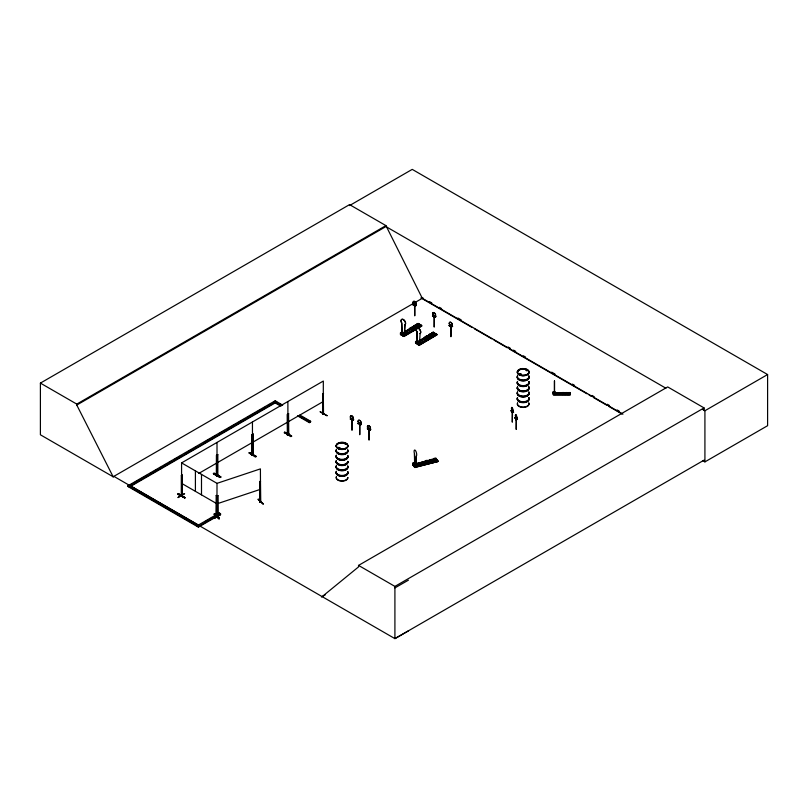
<?xml version="1.0" encoding="UTF-8"?>
<svg xmlns="http://www.w3.org/2000/svg" width="808" height="808" viewBox="0 0 808 808"><rect width="100%" height="100%" fill="white"/><g stroke="black" fill="none" stroke-linecap="round" stroke-linejoin="round"><path stroke-width="1.21" d="M403.121 332.876C402.364 332.341 400.768 333.482 404.505 334.391L404.97 324.786A3.131 1.828 59.5 0 0 404.97 321.17A3.131 1.828 59.5 0 0 401.798 319.382A3.131 1.828 59.5 0 0 401.798 322.998L401.98 333.33L402.626 332.623M415.878 465.61L416.322 456.045A3.131 1.06 75.3 0 0 416.322 452.43A3.131 1.06 75.3 0 0 414.484 450.096A3.131 1.06 75.3 0 0 414.484 453.722L414.756 463.923L415.878 465.61L414.575 463.964L414.484 453.722M416.049 465.56L416.322 456.045M512.524 411.494L512.302 422.16L512.221 411.413M516.453 418.756L516.221 429.432L516.14 418.675M404.364 334.472L404.828 324.866A3.131 1.828 59.5 0 0 404.828 321.251A3.131 1.828 59.5 0 0 401.667 319.463A3.131 1.828 59.5 0 0 401.667 323.079L402.131 333.199C402.748 330.674 402.677 339.178 402.768 332.856L401.586 332.371L402.768 332.856M419.504 343.208L420.099 333.522A3.131 1.828 59.5 0 0 420.099 329.906A3.131 1.828 59.5 0 0 416.938 328.119A3.131 1.828 59.5 0 0 416.938 331.734L417.403 341.865L418.473 341.481M553.995 392.365L554.237 392.365M413.514 463.651C413.565 464.661 414.07 462.903 414.211 463.923M414.999 463.105L415.14 463.752L414.009 464.055M414.928 463.166L415.009 463.782M413.918 463.853C412.939 461.853 414.777 468.317 414.231 463.651L413.433 462.944L413.433 465.186M402.263 333.441L402.02 332.745M403.323 332.684L402.707 332.876M417.393 341.43C417.393 340.784 417.867 346.511 416.716 341.107C419.241 342.693 415.857 341.542 417.706 341.602M417.473 341.653C417.18 342.198 416.494 340.703 419.635 343.127M417.706 341.208C419.403 341.218 416.716 341.713 418.342 341.057M418.261 341.572L417.989 341.38M352.177 419.584L351.995 430.26L351.914 419.483M359.57 424.129L359.742 434.734L359.924 424.089M368.892 429.513L369.064 440.108L368.983 429.341M414.524 305.182L414.736 315.837L414.918 306.343M434.361 316.352L434.209 327.078L434.128 316.312M451.086 326.028L450.914 336.724L450.834 325.957M181.346 495.254C183.285 494.476 181.598 497.223 181.679 495.051M182.174 474.973L181.346 475.457L181.285 495.95L181.507 495.072L182.467 494.991M181.84 496.243L181.8 475.457L182.406 475.104M216.544 515.15C215.403 516.241 218.978 514.393 217.948 516.201L217.746 495.536L216.776 495.91L216.797 516.423L216.776 515.625M217.988 515.413L216.514 515.171M338.017 447.915L339.249 447.511M338.39 448.006L338.613 447.511M339.209 448.198L339.804 447.773M339.572 447.662L339.077 448.238M339.774 447.824L338.693 448.42L338.199 447.582M345.632 443.693L345.208 443.794M345.763 443.794L345.481 443.693M345.774 444.046L345.309 443.744M345.036 444.107L345.885 443.905M520.978 374.185L520.463 373.7L520.211 374.508M526.877 370.65L526.624 369.943L526.361 370.65M526.331 370.316L526.947 370.498M562.671 393.658L562.782 393.031M414.575 463.822L414.514 463.267L414.686 463.792M414.767 463.772L414.666 463.226L414.868 463.741M217.897 516.181L216.514 515.918M260.661 501.94L259.59 502.051L260.489 501M259.59 502.051L260.57 501.94L260.408 481.316L259.681 481.558L259.762 502.212L260.661 501.192L259.61 501.253M184.598 497.991L177.922 494.153L184.87 497.789M220.402 476.912L220.029 477.548C208.878 471.983 213.615 471.902 220.907 477.023M220.352 477.255L213.373 473.67M249.086 453.025L255.469 457.086L256.015 456.358L249.117 452.672L255.823 456.459M291.234 436.027L290.9 436.633L284.537 432.522M402.778 332.3L402.889 332.866M402.899 332.32L402.839 332.987L402.162 332.825M214.585 513.605L214.181 514.14L218.928 518.847L219.382 518.261L214.615 513.585L219.362 518.271M218.928 518.827L214.221 514.1M219.311 518.645L214.524 513.989M178.083 497.314L184.345 493.627M184.628 493.779L178.043 497.607M182.244 496.163L182.406 483.729M288.113 433.866C289.254 434.583 286.012 435.33 287.911 434.34M217.009 454.864L217.837 454.651L217.837 475.134L216.342 475.71L216.413 455.207L217.009 454.864L217.241 475.538C217.382 472.64 216.514 477.74 216.443 474.862L217.504 474.245M252.147 454.631L252.066 455.389L251.854 434.755L253.045 434.058L253.338 454.611L253.338 453.864L252.015 454.641M288.193 434.522L288.789 434.179L288.476 413.595L287.284 414.292L287.446 434.926L288.719 434.209L287.779 434.421M288.678 433.502L287.618 434.118M323.614 413.363L322.655 413.585L323.513 413.393M338.926 447.986L339.471 447.743M339.714 448.177L339.077 447.349M345.763 444.087L345.996 444.127M519.19 374.043L520.685 373.831M520.887 374.225L519.473 374.437M520.857 374.447L520.615 373.74M526.129 370.316L526.856 370.357M526.341 370.064L526.624 370.044M562.6 393.355L563.883 393.112L562.923 393.668M178.265 493.567L184.961 497.789L177.912 494.183L178.275 493.557L184.921 497.718M401.829 332.815L401.859 333.229M182.366 494.88L182.366 495.627M216.968 474.569L217.17 474.75M216.332 475.659L217.009 474.498M216.574 475.094L217.605 474.225M252.682 454.278L252.308 454.864M251.884 455.146L253.106 454.47M252.48 454.803L252.45 421.968M253.237 454.712L252.015 455.389L252.086 434.886L253.278 434.189M288.547 433.27L287.204 433.997L287.214 434.795M287.284 434.724L287.911 433.603M323.513 414.14L323.321 393.486L322.725 393.839L322.937 414.474L322.998 413.686M322.16 596.617L358.54 566.893L358.54 565.408L667.691 386.921L704.061 407.919L704.061 410.403M338.441 447.763L339.421 447.763M527.028 370.448L526.624 370.579M563.883 393.516L563.277 393.718M412.636 464.792L412.757 463.267L415.11 462.641M413.141 465.256L435.078 459.479M414.474 467.085L431.543 462.58C426.543 459.5 433.502 457.742 433.926 462.004L437.633 460.984L437.481 460.489L414.181 466.721L414.847 467.559L438.017 461.459L435.896 458.237C429.25 457.601 439.774 465.347 433.543 458.853M435.896 458.237L437.845 460.974L414.555 467.175L437.986 461.459L414.595 467.246L414.555 465.539L417.059 465.115L414.555 465.539M405.586 333.714L403.778 334.775L403.515 336.259L421.574 325.604L418.201 323.715L404.414 331.967L418.201 323.452L421.564 325.351L421.837 326.058L403.96 336.532L400.414 334.209L400.414 332.876L402.222 331.815L400.677 333.027L400.677 334.088L403.515 335.694L403.515 334.633L405.323 333.563L405.586 335.047M419.12 324.533L418.887 324.261M403.374 336.199L402.859 335.896L403.808 336.279M436.926 334.795L419.13 345.299L436.976 334.795L433.341 332.189L419.756 340.653M416.221 343.501L433.209 333.896M433.734 332.987L434.209 333.28M418.079 344.693L434.977 334.724M417.362 340.552L415.554 341.612L415.554 342.946L419.17 345.289L418.908 343.511L420.716 342.451L418.645 343.37L418.645 344.43L415.817 342.834L415.817 341.764L417.615 340.693M419.463 340.643L433.341 332.462L436.694 334.35L418.665 345.026M416.393 305.272L415.292 305.919L413.06 304.656L414.151 304.01L416.393 305.272L415.292 306.131L413.06 304.869L414.151 304.222M409.969 328.3C419.867 332.654 405.182 328.836 411.777 327.24L415.13 329.401L412.615 327.977M413.383 326.291C423.281 330.644 408.596 326.826 415.191 325.23L418.554 327.392L415.191 325.23M416.393 324.523C426.291 328.866 411.605 325.048 418.201 323.452M404.778 332.169L417.423 324.786M432.522 315.898L433.623 315.251M418.857 324.089L403.939 332.896L417.847 324.877M434.371 315.665L435.865 316.726L434.765 317.372L432.522 316.11L433.623 315.463M404.384 333.159L414.938 327.008M405.212 334.502L419.877 325.856M434.765 317.372L435.583 316.564L433.351 315.302M405.182 334.633L419.908 326.028M435.865 316.514L434.765 317.16L432.522 316.11M403.303 336.158L421.564 325.351M403.596 336.33L421.604 325.776M417.019 341.925L416.938 331.734M420.099 333.522L419.968 333.603A3.131 1.828 59.5 0 0 419.968 329.987A3.131 1.828 59.5 0 0 416.797 328.2A3.131 1.828 59.5 0 0 416.797 331.815M425.109 337.047C435.007 341.39 420.311 337.572 426.907 335.976L430.27 338.138L426.907 335.976M428.523 335.037C438.421 339.38 423.725 335.562 430.321 333.967L433.684 336.128L430.321 333.967M431.533 333.26C441.431 337.603 426.735 333.785 433.341 332.189M415.817 342.834L417.999 341.673M415.787 343.42L417.817 342.148M419.908 340.905L433.593 332.916L419.978 340.946M419.15 341.693L433.987 332.825M433.128 333.866L416.443 343.784M449.228 325.543L450.329 324.897L449.228 325.755L451.47 327.018L452.561 326.371L451.076 325.311M435.037 334.764L420.382 343.41L420.453 342.299M419.483 344.279L436.694 334.088M418.443 344.895L436.704 334.34M451.47 326.806L452.561 326.159M353.641 419.685L352.551 420.332L350.308 419.069L351.409 418.423L353.641 419.685L352.551 420.544L350.399 418.908M358.065 423.544L359.156 422.897L361.398 424.382L360.297 425.028L358.156 423.493M358.065 423.756L359.156 422.897M360.297 424.806L361.398 424.16M367.387 428.927L368.478 428.28L370.721 429.543L369.62 430.401L367.387 428.816L369.711 430.139L370.721 429.543M182.012 496.294L182.174 475.67L181.578 475.326M216.746 475.781L216.645 455.338L217.837 454.651M287.517 434.886L287.517 414.423L288.709 413.726M323.059 414.403L322.958 393.971L323.554 393.617M214.211 473.185L220.907 477.043L213.625 473.518L220.402 477.336M249.288 452.985L256.338 456.581L249.642 452.733M284.214 432.815L284.588 432.179L291.466 436.229M284.719 432.522L291.779 436.118L284.739 432.088M251.854 455.207L253.338 454.611M287.284 434.755L288.547 434.017M216.211 516.09L216.403 495.435L217.17 495.94L217.14 516.443L217.281 515.655M216.453 515.15L213.979 516.666M220.281 513.999L213.666 517.847L214.039 518.484C223.806 513.575 221.422 512.12 213.756 518.271M213.696 517.878L220.311 514.05M213.666 518.271L220.321 514.383M220.604 514.555L214.039 518.473M113.201 476.811L40.4 434.785L40.4 383.103L349.551 204.616L385.931 225.614L422.301 298.293L622.958 414.14M40.4 383.103L76.78 404.101L385.931 225.614M408.414 630.886L394.91 638.623L113.877 476.366L113.15 476.781L76.78 405.06L385.931 226.573L665.873 388.204M113.15 476.781L423.028 297.879M197.102 526.412L197.102 525.776L219.251 512.989L220.544 513.726L220.544 514.373L198.394 527.159L127.906 486.456L127.906 485.82L275.174 400.788L282.689 405.131M127.906 486.456L132.26 483.941M134.441 482.679L142.067 478.286M144.248 477.023L147.511 475.134M149.692 473.882L151.874 472.619M154.045 471.367L157.318 469.478M159.499 468.216L161.671 466.963M163.852 465.701L167.125 463.812M169.296 462.56L171.478 461.297M174.75 459.409L176.922 458.156M179.103 456.894L181.285 455.641M184.547 453.753L186.729 452.49M188.91 451.238L191.092 449.975M194.354 448.087L196.536 446.834M204.161 442.43L210.696 438.653M212.878 437.401L216.14 435.512M219.412 433.623L225.947 429.856M228.129 428.594L235.754 424.19M237.936 422.938L241.198 421.049M243.38 419.786L245.561 418.534M247.733 417.271L251.005 415.383M253.187 414.13L255.358 412.868M257.54 411.615L260.812 409.727M262.984 408.464L265.165 407.212M268.438 405.323L270.609 404.061M181.578 483.941L181.578 462.893L323.321 381.053L323.261 413.161M198.758 473.427L217.009 462.893M218.079 462.267L323.321 401.515M298.576 415.797L309.323 421.998L310.605 421.251L310.605 421.887L309.323 422.635L297.506 415.817M205.545 521.544L207.656 520.322M209.767 519.1L211.868 517.888M127.906 485.82L198.394 526.513L220.544 513.726M321.433 597.031L325.432 594.728M358.54 565.408L394.91 586.406L704.061 407.919M702.748 409.484L704.919 410.737L767.6 374.548L767.6 425.695L704.919 461.883L702.728 460.631M704.061 460.136L394.91 638.623L394.91 586.406M394.91 587.901L408.414 580.164M252.904 454.52L253.045 434.058M181.861 495.95L182.012 495.556M338.653 447.38L338.32 447.925M519.746 373.781L520.231 374.447M217.17 495.94L217.907 495.698M260.57 481.477L259.681 481.558M214.181 514.161L219.382 518.685M217.988 516.13L216.928 516.272L217.009 483.346L181.578 462.893M217.907 516.15L217.281 516.403M259.883 502.192L260.57 501.94L260.408 468.882L217.009 483.346M258.196 499.485L263.398 504.01L258.196 499.061M260.408 489.345L217.009 503.808L181.578 483.346M412.757 463.267L415.261 462.832M425.19 461.055C431.411 467.539 420.887 459.803 427.533 460.439L429.482 463.166L427.533 460.439M435.209 459.803L413.241 465.57L412.736 464.6L434.674 458.823M415.161 464.085L434.654 458.954M412.757 464.772L434.694 459.005M434.785 459.277L412.848 465.055L435.058 459.308M416.766 465.933L426.513 463.368M428.947 462.731L437.481 460.489M427.129 463.519L429.482 462.903M429.624 459.893L431.573 462.358L433.926 462.004M435.492 461.328L437.845 460.712M414.039 464.065L414.08 463.519M519.746 373.609L520.302 373.67M519.918 373.619L519.19 374.316M562.923 393.112L563.883 393.254M339.249 447.975L338.613 447.975M260.368 501.768L260.277 501.011M511.111 410.565L512.595 410.292L513.565 412.221L512.07 412.504L511.111 410.777L512.07 412.292L513.565 412.221M515.029 418.049L516.14 417.524M515.029 417.837L516.14 417.625M515.989 419.554L517.484 419.281L515.989 419.766L515.029 417.726M320.251 411.959L326.937 415.767M553.298 391.84L555.025 391.84L555.025 394.546M553.298 391.981L555.025 391.981M553.288 393.072L570.266 393.082M554.5 393.173L569.054 393.173M554.5 393.425L569.054 393.395M553.298 393.516L555.025 393.516M553.298 393.738L555.025 393.658M553.298 394.183L570.276 394.183M554.51 394.304L570.266 394.365M570.276 394.536L553.298 394.607L570.276 394.658M258.277 499.394L263.004 504.041M338.926 448.198L338.33 448.167M420.746 325.462L421.099 325.654M400.627 334.674L400.435 334.391M287.951 434.361L287.88 401.515M253.106 453.732L251.844 454.439M217.746 515.989L217.746 495.536M519.918 374.508L519.332 374.336M216.675 516.352L216.18 516.029L217.009 516.161M417.433 342.016L417.049 341.764M416.393 305.485L413.878 304.06L416.12 305.323M452.561 326.371L450.056 325.058M415.383 305.868L413.06 304.869M434.856 316.999L432.613 315.837M449.228 325.432L451.561 326.745M402.768 335.088L401.586 334.603L401.748 332.27M350.308 418.968L352.642 420.17M320.16 411.636L327.21 415.666M287.88 413.949L288.113 434.613M288.719 433.472L288.375 434.078L288.476 413.595M284.497 432.603L291.274 436.421M252.45 434.401L252.682 455.076L253.338 453.864M181.346 475.457L181.952 475.801M216.18 495.567L216.776 495.91M178.184 493.981L184.961 497.789M767.6 374.548L412.231 169.377L349.551 205.575L349.551 204.616M429.573 301.657L431.755 302.909M439.39 307.323L441.572 308.575M457.924 318.019L461.196 319.907M508.091 346.986L510.272 348.248M513.545 350.137L515.726 351.389M523.352 355.803L525.533 357.055M551.712 372.165L554.975 374.054M572.428 384.133L574.609 385.386M592.052 395.466L594.234 396.718M607.323 404.273L609.505 405.535M617.14 409.949L619.322 411.201M420.887 297.899L472.226 327.543M474.417 328.805L491.89 338.895M494.082 340.158L507.192 347.733M509.373 348.995L586.931 393.769M589.123 395.031L591.305 396.294M593.486 397.556L606.596 405.121M608.788 406.384L621.887 413.959M299.869 415.049L310.605 421.251M277.326 402.667L275.174 400.788M279.467 403.909L281.618 405.151M302.02 416.928L304.172 418.17M306.313 419.413L310.605 421.887M281.396 405.879L273.882 401.536L273.882 402.182M274.952 402.798L280.326 405.899M220.544 514.373L219.251 512.989M130.492 485.82L198.394 525.028L198.394 525.665L196.243 524.422M130.492 486.456L133.724 488.325M135.875 489.567L152.045 498.9M154.207 500.152L156.358 501.394M158.509 502.637L161.752 504.505M163.903 505.747L166.064 506.99M168.216 508.242L175.76 512.595M177.922 513.837L194.082 523.18M434.027 332.997L433.341 332.462M415.575 343.127L415.807 343.41M431.977 459.267L433.926 461.742M415.261 463.903L416.908 465.984M415.756 464.802L417.059 466.448L416.908 464.923M413.433 462.944L413.918 463.671M414.231 465.883L413.635 462.893M414.555 466.6L412.908 463.449M412.757 464.59L414.706 467.064M516.514 417.554L517.484 419.281M516.514 417.766L517.484 419.493M512.191 412.262L511.232 410.545M515.15 417.807L516.11 419.534M435.896 458.51L436.128 459.126M417.675 341.319L416.877 341.006L416.877 343.249M553.682 392.375L553.167 392.365M704.919 410.737L704.919 461.883M568.539 394.546L568.539 392.557L570.266 392.557L570.276 394.88L553.298 394.849L553.298 391.688L553.45 393.738M567.388 394.546L567.388 392.557L565.671 392.557L565.671 394.546M564.135 394.536L564.135 392.557L562.418 392.557L562.418 394.536M554.54 380.952L554.54 393.688M554.409 380.952L554.409 393.688M517.11 419.342L515.989 419.766M451.47 327.018L449.228 325.755M420.716 342.451L420.716 343.784M405.323 333.563L405.323 334.633M370.448 429.604L368.206 428.442M369.62 430.401L367.478 428.876M361.125 424.321L360.297 425.028M353.369 419.746L351.137 418.584M309.323 421.998L309.323 422.635M217.009 442.43L217.009 455.672M216.403 495.435L216.332 515.322M201.495 474.387L201.495 494.849M198.394 526.513L198.394 527.159M195.405 470.872L195.405 491.335M182.174 475.67L182.174 496.122M76.78 404.101L76.78 405.06M515.898 417.655A2.091 0.525 79.4 0 1 515.857 414.696A2.091 0.525 79.4 0 1 516.857 417.584A2.091 0.525 79.4 0 1 516.059 418.1M347.864 461.368A5.828 3.363 0 0 1 341.279 464.701A5.828 3.363 0 0 1 336.411 460.499M347.884 451.319A5.848 3.373 0 0 1 341.269 454.662A5.848 3.373 0 0 1 336.391 450.44M347.884 450.369A5.848 3.373 0 0 1 341.269 453.722A5.848 3.373 0 0 1 336.391 449.5M347.884 456.964A5.848 3.373 0 0 1 341.269 460.308A5.848 3.373 0 0 1 336.391 456.086M347.773 455.742A5.939 3.434 0 0 1 342.036 460.065A5.939 3.434 0 0 1 336.3 455.742M347.773 455.459A5.939 3.434 0 0 1 342.036 459.772A5.939 3.434 0 0 1 336.3 455.459M347.884 456.015A5.848 3.373 0 0 1 341.269 459.358A5.848 3.373 0 0 1 336.391 455.136M347.773 450.096A5.939 3.434 0 0 1 342.036 454.419A5.939 3.434 0 0 1 336.3 450.096M347.773 449.814A5.939 3.434 0 0 1 342.036 454.126A5.939 3.434 0 0 1 336.3 449.814M347.874 461.691A5.838 3.373 0 0 1 341.279 465.034A5.838 3.373 0 0 1 336.401 460.823M347.905 461.489A5.868 3.394 0 0 1 341.269 464.853A5.868 3.394 0 0 1 336.36 460.611M347.874 462.216A5.838 3.373 0 0 1 341.279 465.56A5.838 3.373 0 0 1 336.401 461.348M347.864 477.457A5.828 3.363 0 0 1 341.279 480.79A5.828 3.363 0 0 1 336.411 476.589M347.905 461.913A5.868 3.394 0 0 1 341.269 465.277A5.868 3.394 0 0 1 336.36 461.045M347.884 467.408A5.848 3.373 0 0 1 341.269 470.751A5.848 3.373 0 0 1 336.391 466.529M347.884 466.458A5.848 3.373 0 0 1 341.269 469.812A5.848 3.373 0 0 1 336.391 465.59M347.884 473.054A5.848 3.373 0 0 1 341.269 476.397A5.848 3.373 0 0 1 336.391 472.175M347.773 471.832A5.939 3.434 0 0 1 342.036 476.154A5.939 3.434 0 0 1 336.3 471.832M347.773 471.549A5.939 3.434 0 0 1 342.036 475.861A5.939 3.434 0 0 1 336.3 471.549M347.884 472.104A5.848 3.373 0 0 1 341.269 475.457A5.848 3.373 0 0 1 336.391 471.236M347.773 466.186A5.939 3.434 0 0 1 342.036 470.509A5.939 3.434 0 0 1 336.3 466.186M347.773 465.903A5.939 3.434 0 0 1 342.036 470.216A5.939 3.434 0 0 1 336.3 465.903M347.884 477.77A5.848 3.373 0 0 1 341.269 481.114A5.848 3.373 0 0 1 336.391 476.892M528.796 386.769A5.828 3.363 0 0 1 523.17 391.001A5.828 3.363 0 0 1 517.544 386.769M528.826 376.71A5.848 3.373 0 0 1 523.17 380.962A5.848 3.373 0 0 1 517.524 376.71M528.826 375.771A5.848 3.373 0 0 1 523.17 380.012A5.848 3.373 0 0 1 517.524 375.771M528.826 382.356A5.848 3.373 0 0 1 523.17 386.608A5.848 3.373 0 0 1 517.524 382.356M528.917 382.012A5.939 3.434 0 0 1 523.17 386.335A5.939 3.434 0 0 1 517.433 382.012M528.917 381.729A5.939 3.434 0 0 1 523.17 386.042A5.939 3.434 0 0 1 517.433 381.729M528.826 381.416A5.848 3.373 0 0 1 523.17 385.658A5.848 3.373 0 0 1 517.524 381.416M528.917 376.366A5.939 3.434 0 0 1 523.17 380.689A5.939 3.434 0 0 1 517.433 376.366M528.917 376.084A5.939 3.434 0 0 1 523.17 380.396A5.939 3.434 0 0 1 517.433 376.084M528.826 387.113A5.848 3.373 0 0 1 523.17 391.365A5.848 3.373 0 0 1 517.524 387.113M528.846 386.901A5.868 3.394 0 0 1 523.17 391.163A5.868 3.394 0 0 1 517.504 386.901M528.796 387.608A5.828 3.363 0 0 1 523.17 391.84A5.828 3.363 0 0 1 517.544 387.608M528.796 402.859A5.828 3.363 0 0 1 523.17 407.091A5.828 3.363 0 0 1 517.544 402.859M528.846 387.315A5.868 3.394 0 0 1 523.17 391.577A5.868 3.394 0 0 1 517.504 387.315M528.836 392.799A5.858 3.384 0 0 1 523.17 397.061A5.858 3.384 0 0 1 517.514 392.799M528.836 391.85A5.858 3.384 0 0 1 523.17 396.112A5.858 3.384 0 0 1 517.514 391.85M528.826 398.445A5.848 3.373 0 0 1 523.17 402.697A5.848 3.373 0 0 1 517.524 398.445M528.917 398.102A5.939 3.434 0 0 1 523.17 402.424A5.939 3.434 0 0 1 517.433 398.102M528.917 397.819A5.939 3.434 0 0 1 523.17 402.131A5.939 3.434 0 0 1 517.433 397.819M528.836 397.496A5.858 3.384 0 0 1 523.17 401.758A5.858 3.384 0 0 1 517.514 397.496M528.917 392.466A5.939 3.434 0 0 1 523.17 396.779A5.939 3.434 0 0 1 517.433 392.466M528.917 392.173A5.939 3.434 0 0 1 523.17 396.486A5.939 3.434 0 0 1 517.433 392.173M528.836 403.182A5.858 3.384 0 0 1 523.17 407.444A5.858 3.384 0 0 1 517.514 403.182M322.725 414.211L323.634 414.07L322.756 414.231M401.061 334.593L401.303 335.047L401.061 334.593M275.174 402.283L129.199 486.567L129.199 487.204L275.174 402.919L275.174 402.283M570.266 392.728L553.288 392.728L570.266 392.819M513.191 411.979L512.221 410.252L513.191 411.979M511.474 408.373A2.091 0.525 79.4 0 0 512.434 411.565A2.091 0.525 79.4 0 0 512.434 408.616A2.091 0.525 79.4 0 0 511.474 408.373M511.656 408.333A2.091 0.525 79.4 0 0 512.625 411.535A2.091 0.525 79.4 0 0 512.625 408.585A2.091 0.525 79.4 0 0 511.656 408.333M515.393 415.635A2.091 0.525 79.4 0 0 516.362 418.837A2.091 0.525 79.4 0 0 516.362 415.878A2.091 0.525 79.4 0 0 515.393 415.635M339.108 448.561A5.858 3.384 0 0 0 347.894 445.632A5.858 3.384 0 0 0 339.108 442.703A5.858 3.384 0 0 0 339.108 448.561M339.118 449.046A5.838 3.373 0 0 0 347.874 446.127A5.838 3.373 0 0 0 339.118 443.208A5.838 3.373 0 0 0 339.118 449.046M337.885 448.238A5.868 3.394 0 0 0 347.713 446.713A5.868 3.394 0 0 0 340.511 442.562A5.868 3.394 0 0 0 337.885 448.238M337.906 448.49A5.838 3.373 0 0 0 347.672 446.986A5.838 3.373 0 0 0 340.522 442.855A5.838 3.373 0 0 0 337.906 448.49M426.725 462.469A1.04 0.606 0 0 0 428.371 462.035A1.04 0.606 0 0 0 426.907 461.429A1.04 0.606 0 0 0 426.725 462.469M426.725 462.257A1.04 0.606 0 0 0 428.371 461.822A1.04 0.606 0 0 0 426.907 461.216A1.04 0.606 0 0 0 426.725 462.257M367.448 427.149A2.091 1.222 59.5 0 0 369.943 429.321A2.091 1.222 59.5 0 0 369.276 426.089A2.091 1.222 59.5 0 0 367.448 427.149M367.589 427.068A2.091 1.222 59.5 0 0 370.084 429.24A2.091 1.222 59.5 0 0 369.418 426.008A2.091 1.222 59.5 0 0 367.589 427.068M358.126 421.766A2.091 1.222 59.5 0 0 360.62 423.937A2.091 1.222 59.5 0 0 359.954 420.705A2.091 1.222 59.5 0 0 358.126 421.766M358.267 421.685A2.091 1.222 59.5 0 0 360.762 423.857A2.091 1.222 59.5 0 0 360.095 420.625A2.091 1.222 59.5 0 0 358.267 421.685M350.379 417.292A2.091 1.222 59.5 0 0 352.874 419.463A2.091 1.222 59.5 0 0 352.207 416.231A2.091 1.222 59.5 0 0 350.379 417.292M350.51 417.211A2.091 1.222 59.5 0 0 353.005 419.382A2.091 1.222 59.5 0 0 352.339 416.15A2.091 1.222 59.5 0 0 350.51 417.211M413.12 302.869A2.091 1.222 59.5 0 0 415.615 305.05A2.091 1.222 59.5 0 0 414.948 301.818A2.091 1.222 59.5 0 0 413.12 302.869M413.262 302.788A2.091 1.222 59.5 0 0 415.756 304.969A2.091 1.222 59.5 0 0 415.09 301.738A2.091 1.222 59.5 0 0 413.262 302.788M432.593 314.11A2.091 1.222 59.5 0 0 435.088 316.292A2.091 1.222 59.5 0 0 434.421 313.06A2.091 1.222 59.5 0 0 432.593 314.11M432.724 314.029A2.091 1.222 59.5 0 0 435.229 316.211A2.091 1.222 59.5 0 0 434.553 312.979A2.091 1.222 59.5 0 0 432.724 314.029M449.299 323.756A2.091 1.222 59.5 0 0 451.793 325.937A2.091 1.222 59.5 0 0 451.127 322.705A2.091 1.222 59.5 0 0 449.299 323.756M449.43 323.675A2.091 1.222 59.5 0 0 451.924 325.856A2.091 1.222 59.5 0 0 451.258 322.624A2.091 1.222 59.5 0 0 449.43 323.675M411.817 329.149A1.04 0.606 0 0 0 413.565 328.866A1.04 0.606 0 0 0 412.272 328.139A1.04 0.606 0 0 0 411.817 329.149M411.817 328.937A1.04 0.606 0 0 0 413.565 328.654A1.04 0.606 0 0 0 412.272 327.927A1.04 0.606 0 0 0 411.817 328.937M426.957 337.885A1.04 0.606 0 0 0 428.695 337.613A1.04 0.606 0 0 0 427.402 336.875A1.04 0.606 0 0 0 426.957 337.885M426.957 337.673A1.04 0.606 0 0 0 428.695 337.391A1.04 0.606 0 0 0 427.402 336.663A1.04 0.606 0 0 0 426.957 337.673M520.251 374.821A5.848 3.373 0 0 0 529.018 371.902A5.848 3.373 0 0 0 520.251 368.973A5.848 3.373 0 0 0 520.251 374.821M520.261 375.296A5.828 3.363 0 0 0 528.998 372.387A5.828 3.363 0 0 0 520.261 369.478A5.828 3.363 0 0 0 520.261 375.296M520.241 375.043A5.868 3.394 0 0 0 529.048 372.104A5.868 3.394 0 0 0 520.241 369.175A5.868 3.394 0 0 0 520.241 375.043M519.049 374.761A5.838 3.373 0 0 0 528.806 373.256A5.838 3.373 0 0 0 521.665 369.125A5.838 3.373 0 0 0 519.049 374.761"/></g></svg>
